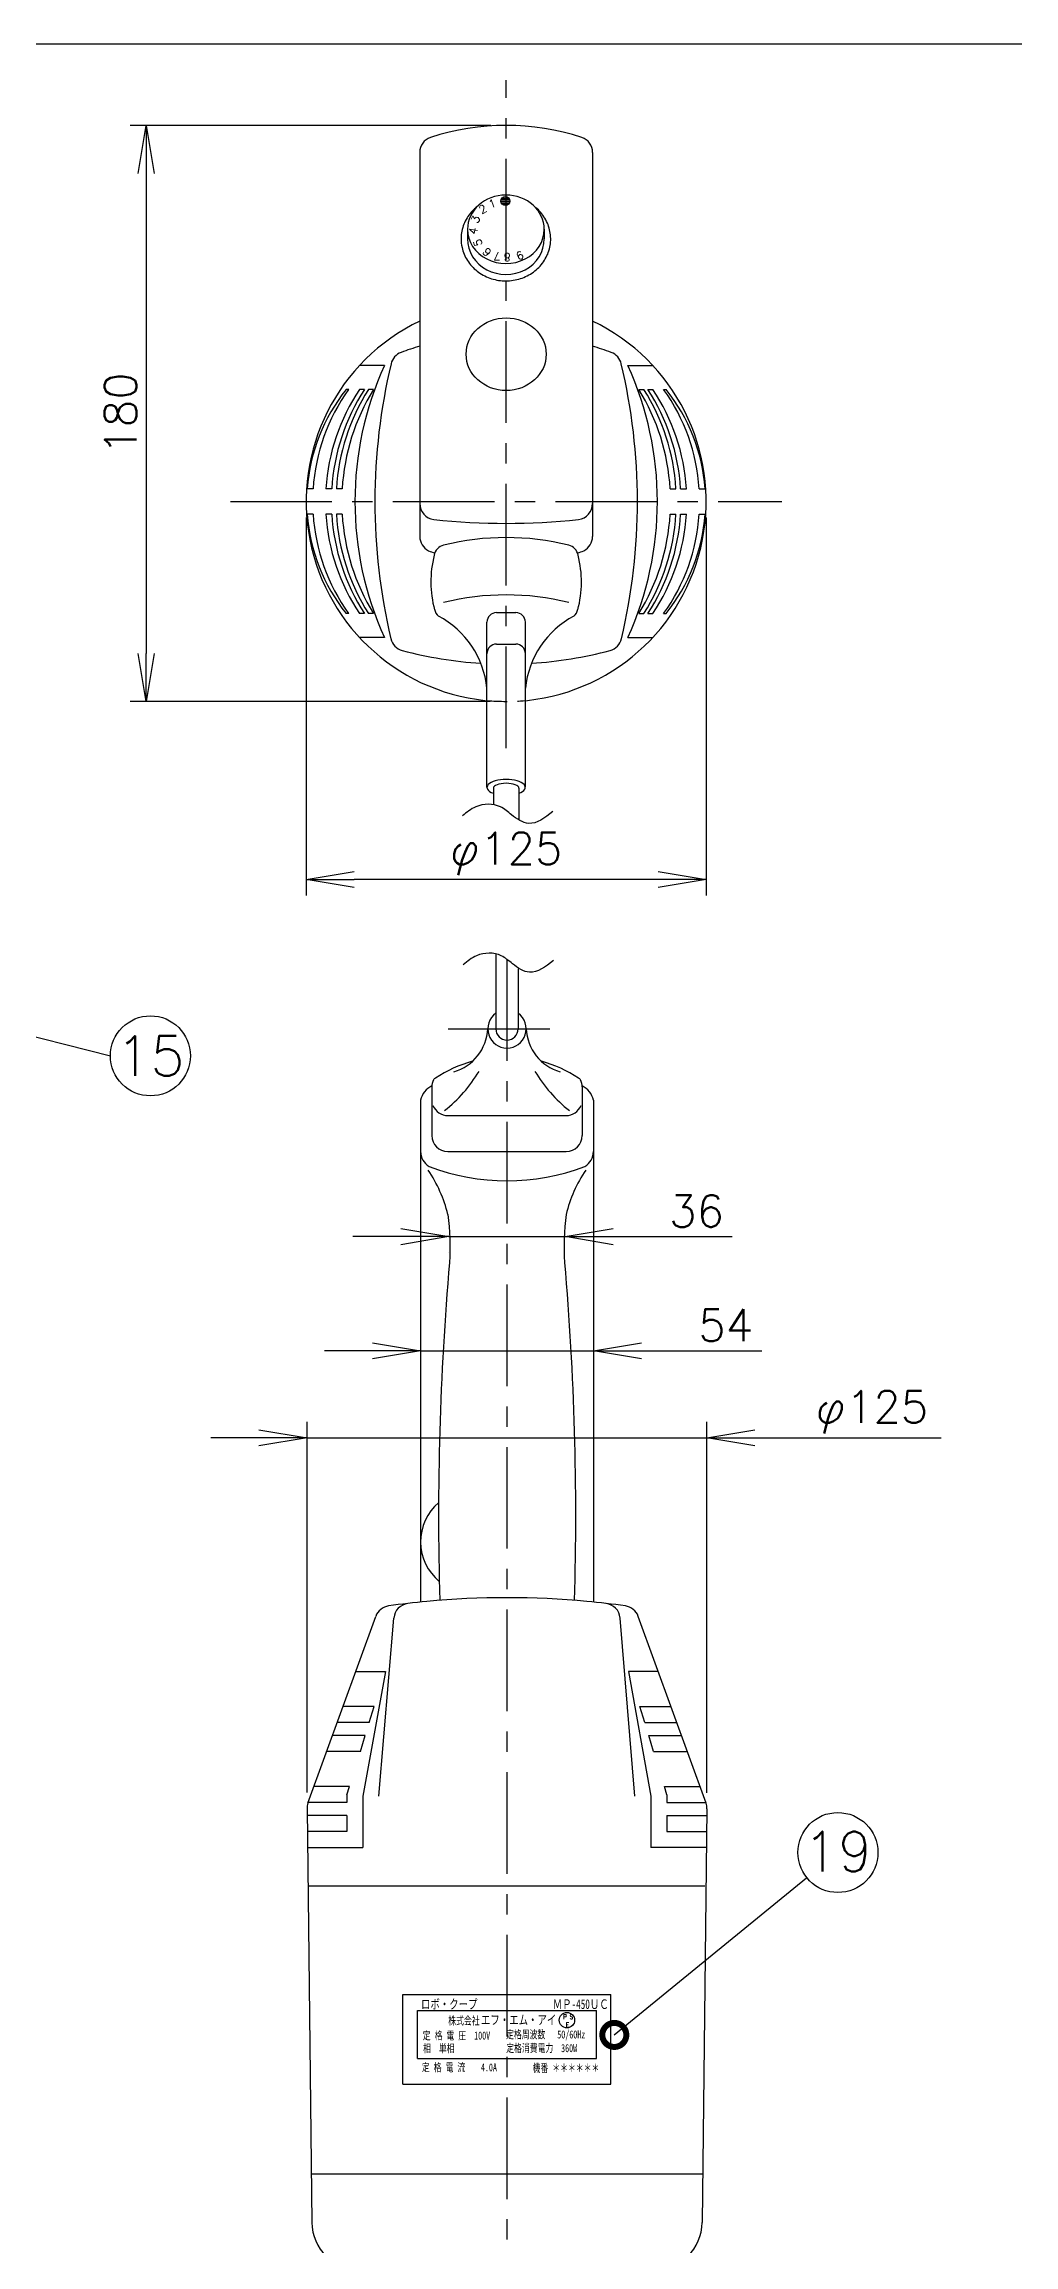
# Model space of a CAD drawing. Extents: x 115 to 2025, y 0 to 1377.
# Drawn here: x 719 to 1022, y 689 to 1377 of the extents above; entities that cross this region are included whole.
import ezdxf
from ezdxf.enums import TextEntityAlignment as Align

# ---------------------------------------------------------------- set-up
doc = ezdxf.new("R2010")
doc.units = 0
doc.header["$PDMODE"] = 3
doc.linetypes.add('CENTER', pattern=[50.8, 31.75, -6.35, 6.35, -6.35])
doc.linetypes.add('HIDDEN', pattern=[9.525, 6.35, -3.175])
doc.layers.get('0').update_dxf_attribs({"linetype": 'CONTINUOUS'})
doc.layers.get('DEFPOINTS').update_dxf_attribs({"linetype": 'CONTINUOUS'})
for name, color, linetype in [('DANMEN', 7, 'CONTINUOUS'), ('KIKI-2D2', 7, 'CONTINUOUS'), ('SIYOU', 7, 'CONTINUOUS'), ('SUNPOU', 7, 'CONTINUOUS'), ('WAKU', 7, 'CONTINUOUS')]:
    doc.layers.add(name, color=color, linetype=linetype)
doc.styles.add('MtXpl__', font='')
doc.styles.get("Standard").update_dxf_attribs({"font": 'romans.shx', "bigfont": 'extfont.shx'})
doc.styles.get('MtXpl__').set_extended_font_data('MS Gothic')
doc.dimstyles.get("Standard").update_dxf_attribs({"dimscale": 5, "dimtxt": 2, "dimasz": 3, "dimexe": 1, "dimexo": 1, "dimgap": 0.6, "dimtad": 3, "dimdec": 0, "dimzin": 0, "dimdsep": 46, "dimtxsty": 'STANDARD', "dimblk1": 'OPEN', "dimblk2": 'OPEN', "dimsah": 1, "dimcen": 1.5, "dimadec": 0, "dimazin": 0, "dimtfac": 1, "dimtdec": 0, "dimtmove": 0, "dimatfit": 0, "dimldrblk": 'DOTSMALL', "dimfxl": 1, "dimtvp": 1, "dimtolj": 1, "dimtzin": 0, "dimarcsym": 0})

# ---------------------------------------------------------------- blocks, each defined once
blk = doc.blocks.new('_OPEN')
at = {"color": 0, "linetype": 'ByBlock'}
for p, q in [((-1, 0.167), (0, 0)), ((0, 0), (-1, -0.167)), ((0, 0), (-1, 0))]:
    blk.add_line(p, q, dxfattribs=at)
blk = doc.blocks.new('*D2')
at = {"layer": 'DEFPOINTS', "color": 0}
for p in [(800.42, 1233.82), (925.42, 1233.82), (800.42, 1115.75)]:
    blk.add_point(p, dxfattribs=at)
at = {"layer": 'SUNPOU', "color": 0, "lineweight": -2}
for p, q in [((800.42, 1228.82), (800.42, 1110.75)), ((925.42, 1228.82), (925.42, 1110.75)), ((910.42, 1115.75), (815.42, 1115.75))]:
    blk.add_line(p, q, dxfattribs=at)
at = {"layer": 'SUNPOU', "color": 0, "lineweight": -2, "xscale": 15, "yscale": 15, "zscale": 15, "rotation": 180}
blk.add_blockref('_OPEN', (800.42, 1115.75), dxfattribs=at)
at = {"layer": 'SUNPOU', "color": 0, "lineweight": -2, "xscale": 15, "yscale": 15, "zscale": 15}
blk.add_blockref('_OPEN', (925.42, 1115.75), dxfattribs=at)
at = {"layer": 'SUNPOU', "color": 0, "insert": (862.92, 1123.75), "char_height": 10, "attachment_point": 5}
blk.add_mtext('\\A1;φ125', dxfattribs=at)
blk = doc.blocks.new('_DotSmall')
at = {"color": 0, "linetype": 'ByBlock', "const_width": 0.5}
blk.add_lwpolyline([(-0.0625, 0, 1), (0.0625, 0, 1)], format="xyb", close=True, dxfattribs=at)
blk = doc.blocks.new('*D3')
at = {"layer": 'DEFPOINTS', "color": 0}
for p in [(863.18, 1351.32), (750.42, 1171.32), (862.92, 1171.32)]:
    blk.add_point(p, dxfattribs=at)
at = {"layer": 'SUNPOU', "color": 0, "lineweight": -2}
for p, q in [((858.18, 1351.32), (745.42, 1351.32)), ((750.42, 1336.32), (750.42, 1186.32)), ((857.92, 1171.32), (745.42, 1171.32))]:
    blk.add_line(p, q, dxfattribs=at)
at = {"layer": 'SUNPOU', "color": 0, "lineweight": -2, "xscale": 15, "yscale": 15, "zscale": 15}
for p, rotation in [((750.42, 1351.32), 90), ((750.42, 1171.32), 270)]:
    blk.add_blockref('_OPEN', p, dxfattribs=dict(at, rotation=rotation))
at = {"layer": 'SUNPOU', "color": 0, "insert": (742.42, 1261.32), "char_height": 10, "attachment_point": 5, "rotation": 90}
blk.add_mtext('\\A1;180', dxfattribs=at)
blk = doc.blocks.new('*D10')
at = {"layer": 'DEFPOINTS', "color": 0}
for p in [(925.67, 941.31), (800.69, 825.46), (925.67, 825.41)]:
    blk.add_point(p, dxfattribs=at)
at = {"layer": 'SUNPOU', "color": 0, "lineweight": -2}
for p, q in [((800.69, 830.46), (800.69, 946.31)), ((925.67, 830.41), (925.67, 946.31)), ((785.69, 941.31), (770.69, 941.31)), ((800.69, 941.31), (925.67, 941.31)), ((940.67, 941.31), (998.81, 941.31))]:
    blk.add_line(p, q, dxfattribs=at)
at = {"layer": 'SUNPOU', "color": 0, "lineweight": -2, "xscale": 15, "yscale": 15, "zscale": 15}
blk.add_blockref('_OPEN', (800.69, 941.31), dxfattribs=at)
at = {"layer": 'SUNPOU', "color": 0, "lineweight": -2, "xscale": 15, "yscale": 15, "zscale": 15, "rotation": 180}
blk.add_blockref('_OPEN', (925.67, 941.31), dxfattribs=at)
at = {"layer": 'SUNPOU', "color": 0, "insert": (977.24, 949.31), "char_height": 10, "attachment_point": 5}
blk.add_mtext('\\A1;φ125', dxfattribs=at)
blk = doc.blocks.new('*D31')
at = {"layer": 'DEFPOINTS', "color": 0}
for p in [(845.04, 1004.13), (881.32, 1004.13), (881.32, 1004.13)]:
    blk.add_point(p, dxfattribs=at)
at = {"layer": 'SUNPOU', "color": 0, "lineweight": -2}
for p, q in [((830.04, 1004.13), (815.04, 1004.13)), ((845.04, 1004.13), (881.32, 1004.13)), ((896.32, 1004.13), (933.51, 1004.13)), ((845.04, 999.13), (845.04, 999.13))]:
    blk.add_line(p, q, dxfattribs=at)
at = {"layer": 'SUNPOU', "color": 0, "lineweight": -2, "xscale": 15, "yscale": 15, "zscale": 15}
blk.add_blockref('_OPEN', (845.04, 1004.13), dxfattribs=at)
at = {"layer": 'SUNPOU', "color": 0, "lineweight": -2, "xscale": 15, "yscale": 15, "zscale": 15, "rotation": 180}
blk.add_blockref('_OPEN', (881.32, 1004.13), dxfattribs=at)
at = {"layer": 'SUNPOU', "color": 0, "insert": (922.42, 1012.13), "char_height": 10, "attachment_point": 5}
blk.add_mtext('\\A1;36', dxfattribs=at)
blk = doc.blocks.new('*D32')
at = {"layer": 'DEFPOINTS', "color": 0}
for p in [(836.18, 968.43), (890.18, 968.43), (890.18, 968.43)]:
    blk.add_point(p, dxfattribs=at)
at = {"layer": 'SUNPOU', "color": 0, "lineweight": -2}
for p, q in [((821.18, 968.43), (806.18, 968.43)), ((836.18, 968.43), (890.18, 968.43)), ((905.18, 968.43), (942.85, 968.43))]:
    blk.add_line(p, q, dxfattribs=at)
at = {"layer": 'SUNPOU', "color": 0, "lineweight": -2, "xscale": 15, "yscale": 15, "zscale": 15}
blk.add_blockref('_OPEN', (836.18, 968.43), dxfattribs=at)
at = {"layer": 'SUNPOU', "color": 0, "lineweight": -2, "xscale": 15, "yscale": 15, "zscale": 15, "rotation": 180}
blk.add_blockref('_OPEN', (890.18, 968.43), dxfattribs=at)
at = {"layer": 'SUNPOU', "color": 0, "insert": (931.51, 976.43), "char_height": 10, "attachment_point": 5}
blk.add_mtext('\\A1;54', dxfattribs=at)

msp = doc.modelspace()

# ---------------------------------------------------------------- linework, layer by layer
at = {"color": 2}
for p, q in [((859.68, 1092.57), (859.68, 1069.04)), ((866.68, 1087.8), (866.68, 1069.04)), ((836.18, 1046.78), (836.18, 908.81)), ((839.68, 1050.92), (839.68, 1035.73)), ((886.68, 1050.92), (886.68, 1035.73)), ((890.18, 1046.78), (890.18, 890.15)), ((844.68, 1041.97), (881.68, 1041.97)), ((844.68, 1030.73), (881.68, 1030.73)), ((836.18, 908.81), (836.18, 890.15)), ((800.99, 827.17), (822.16, 885.5)), ((823.18, 829.31), (827.84, 884.98)), ((903.18, 829.31), (898.52, 884.98)), ((925.37, 827.17), (904.2, 885.5)), ((815.92, 868.31), (825.18, 868.31)), ((825.18, 868.31), (818.18, 829.31)), ((901.18, 868.31), (908.18, 829.31)), ((910.44, 868.31), (901.18, 868.31)), ((821.68, 857.31), (811.93, 857.31)), ((820.14, 852.31), (821.68, 857.31)), ((906.22, 852.31), (904.68, 857.31)), ((904.68, 857.31), (914.43, 857.31)), ((818.9, 848.31), (808.66, 848.31)), ((820.14, 852.31), (810.11, 852.31)), ((817.36, 843.31), (818.9, 848.31)), ((906.22, 852.31), (916.24, 852.31)), ((909, 843.31), (907.46, 848.31)), ((907.46, 848.31), (917.7, 848.31)), ((817.36, 843.31), (806.85, 843.31)), ((909, 843.31), (919.51, 843.31)), ((813.97, 832.31), (802.86, 832.31)), ((813.18, 829.76), (813.97, 832.31)), ((912.39, 832.31), (923.5, 832.31)), ((913.18, 829.76), (912.39, 832.31)), ((800.69, 825.41), (802.18, 696.14)), ((813.18, 827.31), (801.04, 827.31)), ((813.18, 829.76), (813.18, 827.31)), ((818.18, 829.31), (818.18, 813.31)), ((908.18, 829.31), (908.18, 813.31)), ((913.18, 829.76), (913.18, 827.31)), ((913.18, 827.31), (925.32, 827.31)), ((925.67, 825.41), (924.18, 696.14)), ((813.18, 823.31), (800.71, 823.31)), ((813.18, 818.31), (800.77, 818.31)), ((813.18, 823.31), (813.18, 818.31)), ((913.18, 823.31), (913.18, 818.31)), ((913.18, 823.31), (925.64, 823.31)), ((913.18, 818.31), (925.59, 818.31)), ((800.83, 813.31), (818.18, 813.31)), ((925.53, 813.31), (908.18, 813.31)), ((800.97, 801.31), (924.99, 801.31)), ((802.01, 711.31), (924.35, 711.31))]:
    msp.add_line(p, q, dxfattribs=at)
at = {"color": 2, "linetype": 'CENTER'}
msp.add_line((844.78, 1069.04), (881.58, 1069.04), dxfattribs=at)
at = {"color": 2}
for points in [[(844.7, 1011.05, -0.045643), (845.2, 996.07, 0.028702), (842.18, 890.49, 3.383093)], [(881.66, 1011.05, 0.045643), (881.16, 996.07, -0.028702), (884.18, 890.49, -3.383093)]]:
    msp.add_lwpolyline(points, format="xyb", dxfattribs=at)
for centre, radius, start, end in [((863.18, 1069.04), 6, 125.68533, 54.31467), ((842.49, 1069.78), 14.7, 286.12305, 357.12391), ((863.18, 1069.04), 3.5, 180, 0), ((883.86, 1069.78), 14.7, 182.87609, 253.87695), ((844.68, 1050.92), 5, 154.38594, 180), ((841.23, 1052.48), 1.22, 110.10174, 150.55843), ((863.18, 1020), 40.39, 105.46646, 123.629), ((815.44, 1079.18), 45.49, 308.37581, 329.01839), ((910.92, 1079.18), 45.49, 210.98161, 231.62419), ((863.18, 1020), 40.39, 56.371, 74.53354), ((885.13, 1052.48), 1.22, 29.44157, 69.89826), ((881.68, 1050.92), 5, 0, 25.61406), ((842.48, 1045.43), 6.45, 115.77863, 167.87881), ((883.87, 1045.43), 6.45, 12.12119, 64.22137), ((844.68, 1046.97), 5, 202.09939, 270), ((881.68, 1046.97), 5, 270, 337.90061), ((844.68, 1035.73), 5, 180, 270), ((881.68, 1035.73), 5, 270, 0), ((841.7, 1030.77), 5.52, 180.41026, 238.51287), ((804.09, 1001.33), 41.75, 13.46597, 34.43629), ((863.18, 1090.22), 68.62, 249.20385, 290.79615), ((922.26, 1001.33), 41.75, 145.56371, 166.53403), ((884.66, 1030.77), 5.52, 301.48713, 359.58974), ((852.19, 908.81), 16.02, 130.44387, 230.58912), ((826.86, 883.8), 5, 97.93294, 160.054), ((863.18, 623.15), 268.17, 95.3492, 97.93294), ((832.82, 884.56), 5, 96.6238, 175.21302), ((863.18, 623.15), 268.17, 84.6508, 95.3492), ((863.18, 623.15), 268.17, 82.06706, 84.6508), ((893.54, 884.56), 5, 4.78698, 83.3762), ((899.5, 883.8), 5, 19.946, 82.06706), ((805.69, 825.46), 5, 160.054, 180.66108), ((920.67, 825.46), 5, 359.33892, 19.946), ((817.18, 696.31), 15, 180.66108, 270), ((909.18, 696.31), 15, 270, 359.33892)]:
    msp.add_arc(centre, radius, start, end, dxfattribs=at)
at = {"layer": 'DANMEN', "color": 2, "linetype": 'CENTER'}
for p, q in [((862.92, 1156.77), (862.92, 1365.41)), ((776.75, 1233.82), (949.09, 1233.82)), ((863.18, 1090.81), (863.18, 157.91))]:
    msp.add_line(p, q, dxfattribs=at)
at = {"layer": 'KIKI-2D2', "color": 3}
for p, q in [((835.92, 1342.88), (835.92, 1290.18)), ((889.92, 1342.88), (889.92, 1290.18))]:
    msp.add_line(p, q, dxfattribs=at)
at = {"layer": 'KIKI-2D2', "color": 2}
for p, q in [((850.84, 1318.86), (850.84, 1315.87)), ((862.92, 1314.55), (862.92, 1319.07)), ((874.84, 1318.86), (874.84, 1315.87)), ((835.92, 1290.18), (835.92, 1222.88)), ((889.92, 1290.18), (889.92, 1222.88)), ((824.92, 1276.32), (817.1, 1276.32)), ((900.92, 1276.32), (908.75, 1276.32)), ((859.92, 1199.11), (865.92, 1199.11)), ((824.92, 1191.32), (817.1, 1191.32)), ((856.92, 1144.5), (856.92, 1196.11)), ((868.92, 1144.68), (868.92, 1196.11)), ((900.92, 1191.32), (908.75, 1191.32)), ((859.92, 1189.27), (865.92, 1189.27)), ((858.92, 1144.28), (858.92, 1139.1)), ((866.92, 1144.28), (866.92, 1134.32))]:
    msp.add_line(p, q, dxfattribs=at)
at = {"layer": 'KIKI-2D2', "color": 4}
for p, q in [((813.71, 1268.82), (812.92, 1268.82)), ((818.65, 1268.82), (817.1, 1268.82)), ((821.42, 1268.82), (819.88, 1268.82)), ((904.42, 1268.82), (905.96, 1268.82)), ((907.2, 1268.82), (908.74, 1268.82)), ((912.13, 1268.82), (912.92, 1268.82)), ((802.6, 1237.82), (800.78, 1237.82)), ((808.41, 1237.82), (806.59, 1237.82)), ((811.67, 1237.82), (809.86, 1237.82)), ((914.17, 1237.82), (915.99, 1237.82)), ((917.44, 1237.82), (919.25, 1237.82)), ((923.24, 1237.82), (925.06, 1237.82)), ((802.6, 1229.82), (800.78, 1229.82)), ((808.41, 1229.82), (806.59, 1229.82)), ((811.67, 1229.82), (809.86, 1229.82)), ((914.17, 1229.82), (915.99, 1229.82)), ((917.44, 1229.82), (919.25, 1229.82)), ((923.24, 1229.82), (925.06, 1229.82)), ((813.71, 1198.82), (812.92, 1198.82)), ((818.65, 1198.82), (817.1, 1198.82)), ((821.42, 1198.82), (819.88, 1198.82)), ((904.42, 1198.82), (905.96, 1198.82)), ((907.2, 1198.82), (908.74, 1198.82)), ((912.13, 1198.82), (912.92, 1198.82))]:
    msp.add_line(p, q, dxfattribs=at)
at = {"layer": 'KIKI-2D2', "color": 3}
for centre, radius, start, end in [((862.92, 1274.12), 77.19, 72.14655, 107.85345), ((840.92, 1342.88), 5, 109.47122, 180), ((884.92, 1342.88), 5, 0, 70.52878), ((862.92, 1233.82), 62.5, 115.59455, 266.33056), ((862.92, 1233.82), 62.5, 273.66944, 64.40545)]:
    msp.add_arc(centre, radius, start, end, dxfattribs=at)
at = {"layer": 'KIKI-2D2', "color": 2}
for centre, radius, start, end in [((831.82, 1275.7), 5, 110.45704, 166.62678), ((862.92, 1192.33), 93.99, 106.69455, 110.45704), ((862.92, 1192.33), 93.99, 69.54296, 73.30545), ((894.02, 1275.7), 5, 13.37322, 69.54296), ((917.84, 1233.82), 102.18, 155.42171, 204.57829), ((1008.3, 1233.75), 186.4, 166.62678, 193.27072), ((717.54, 1233.75), 186.4, 346.72928, 13.37322), ((808, 1233.82), 102.18, 335.42171, 24.57829), ((840.92, 1233.16), 5, 180, 263.30763), ((884.92, 1233.16), 5, 276.69237, 360), ((862.92, 1439.48), 212.49, 263.89916, 276.10084), ((840.92, 1222.88), 5, 180, 242.8683), ((867.19, 1292.44), 79.33, 248.90867, 250.42972), ((844.46, 1216.21), 4.13, 105.25373, 168.80078), ((862.92, 1140.56), 81.99, 76.2107, 103.7893), ((881.38, 1216.21), 4.13, 11.19922, 74.74627), ((858.66, 1292.44), 79.33, 289.57028, 291.09133), ((884.92, 1222.88), 5, 297.1317, 0), ((873.83, 1208.73), 34.43, 166.08, 194.72753), ((852.01, 1208.73), 34.43, 345.27247, 13.92), ((862.92, 1122.64), 81.99, 76.2107, 103.7893), ((844.43, 1201.07), 4.04, 193.4919, 229.29263), ((828.07, 1172.44), 29.02, 6.04766, 61.76742), ((859.92, 1196.11), 3, 90, 180), ((865.92, 1196.11), 3, 0, 90), ((897.78, 1172.44), 29.02, 118.23258, 173.95234), ((881.41, 1201.07), 4.04, 310.70737, 346.5081), ((831.75, 1192.11), 5, 193.27072, 255.1248), ((831.75, 1192.11), 5, 193.27072, 255.1248), ((894.1, 1192.11), 5, 284.8752, 346.72928), ((862.92, 1309.48), 126.44, 255.1248, 266.39897), ((859.92, 1186.27), 3, 90, 180), ((865.92, 1186.27), 3, 0, 90), ((862.92, 1309.48), 126.44, 273.60103, 284.8752)]:
    msp.add_arc(centre, radius, start, end, dxfattribs=at)
at = {"layer": 'KIKI-2D2', "color": 4}
for centre, radius, start, end in [((856.66, 1233.82), 56.02, 141.33216, 175.90524), ((862.56, 1233.82), 60.1, 144.38016, 176.18354), ((869.35, 1233.82), 62.89, 146.18349, 176.3533), ((872.56, 1233.82), 64.28, 147.00917, 176.43223), ((875.19, 1233.82), 65.45, 147.67235, 176.49616), ((878.55, 1233.82), 66.99, 148.50455, 176.57704), ((847.3, 1233.82), 66.99, 3.42296, 31.49545), ((850.66, 1233.82), 65.45, 3.50384, 32.32765), ((853.28, 1233.82), 64.28, 3.56777, 32.99083), ((856.49, 1233.82), 62.89, 3.6467, 33.81651), ((863.28, 1233.82), 60.1, 3.81646, 35.61984), ((869.18, 1233.82), 56.02, 4.09476, 38.66784), ((856.66, 1233.82), 56.02, 184.09476, 218.66784), ((862.56, 1233.82), 60.1, 183.81646, 215.61984), ((869.35, 1233.82), 62.89, 183.6467, 213.81651), ((872.56, 1233.82), 64.28, 183.56777, 212.99083), ((875.19, 1233.82), 65.45, 183.50384, 212.32765), ((878.55, 1233.82), 66.99, 183.42296, 211.49545), ((847.3, 1233.82), 66.99, 328.50455, 356.57704), ((850.66, 1233.82), 65.45, 327.67235, 356.49616), ((853.28, 1233.82), 64.28, 327.00917, 356.43223), ((856.49, 1233.82), 62.89, 326.18349, 356.3533), ((863.28, 1233.82), 60.1, 324.38016, 356.18354), ((869.18, 1233.82), 56.02, 321.33216, 355.90524)]:
    msp.add_arc(centre, radius, start, end, dxfattribs=at)
at = {"layer": 'KIKI-2D2', "color": 2, "linetype": 'HIDDEN'}
msp.add_arc((862.92, 1233.87), 62.5, 264.49112, 275.50888, dxfattribs=at)
at = {"layer": 'KIKI-2D2', "color": 2}
for centre, major_axis, ratio, start_param, end_param in [((862.84, 1318.86), (-12, 0), 0.889908, 3.141593, 6.283185), ((862.84, 1318.86), (-12, 0), 0.889908, 0, 3.141593), ((862.84, 1315.87), (-12, 0), 0.927562, 0, 3.141593), ((862.92, 1144.5), (-6, 0), 0.411762, 2.300524, 7.124254), ((862.92, 1144.28), (-4, 0), 0.373597, 3.141593, 6.283185)]:
    msp.add_ellipse(centre, major_axis=major_axis, ratio=ratio, start_param=start_param, end_param=end_param, dxfattribs=at)
msp.add_ellipse((862.92, 1279.84), major_axis=(-12.5, 0), ratio=0.908046, dxfattribs=at)
for points, knots in [([(853.86, 1325.95), (853.49, 1325.66), (853.13, 1325.35), (851.71, 1323.98), (850.82, 1322.76), (849.49, 1320.11), (849.07, 1318.68), (848.86, 1316.77), (848.84, 1316.32), (848.84, 1315.87), (848.84, 1314.98), (848.93, 1314.08), (849.45, 1311.76), (850.02, 1310.38), (851.62, 1307.87), (852.65, 1306.75), (855.01, 1304.88), (856.36, 1304.14), (859.23, 1303.1), (860.75, 1302.81), (863.82, 1302.7), (865.36, 1302.88), (868.31, 1303.7), (869.71, 1304.34), (872.22, 1306.02), (873.34, 1307.06), (875.14, 1309.44), (875.83, 1310.78), (876.71, 1313.59), (876.9, 1315.08), (876.74, 1318.01), (876.39, 1319.47), (875.21, 1322.18), (874.38, 1323.44), (872.88, 1325.05), (872.36, 1325.52), (871.81, 1325.95)], [5.413295, 5.413295, 5.413295, 5.413295, 5.517718, 5.517718, 5.849929, 5.849929, 6.182141, 6.182141, 6.283185, 6.283185, 6.283185, 6.485521, 6.485521, 6.817732, 6.817732, 7.149943, 7.149943, 7.482155, 7.482155, 7.814366, 7.814366, 8.146578, 8.146578, 8.478789, 8.478789, 8.811, 8.811, 9.143212, 9.143212, 9.475423, 9.475423, 9.807635, 9.807635, 10.139846, 10.139846, 10.294606, 10.294606, 10.294606, 10.294606]), ([(877.48, 1136.93), (875.01, 1134.99), (870.77, 1131.67), (864.9, 1135.52), (860.53, 1139.54), (853.85, 1139.41), (850.57, 1136.67), (849.26, 1135.59)], [0, 0, 0, 0, 8.364327, 14.338639, 18.648489, 26.328813, 31.377652, 31.377652, 31.377652, 31.377652]), ([(877.74, 1090.4), (875.26, 1088.46), (871.02, 1085.14), (865.16, 1088.99), (860.79, 1093.02), (854.11, 1092.89), (850.82, 1090.15), (849.52, 1089.06)], [0, 0, 0, 0, 8.364327, 14.338639, 18.648489, 26.328813, 31.377652, 31.377652, 31.377652, 31.377652])]:
    msp.add_open_spline(points, degree=3, knots=knots, dxfattribs=at)
at = {"layer": 'SIYOU', "color": 250}
for p, q in [((830.68, 767.31), (895.68, 767.31)), ((830.68, 739.31), (830.68, 767.31)), ((895.68, 739.31), (895.68, 767.31)), ((835.18, 762.31), (891.18, 762.31)), ((835.18, 747.31), (835.18, 762.31)), ((891.18, 747.31), (891.18, 762.31)), ((835.18, 747.31), (891.18, 747.31)), ((830.68, 739.31), (895.68, 739.31))]:
    msp.add_line(p, q, dxfattribs=at)
msp.add_circle((881.91, 759.34), 2.41, dxfattribs=at)
at = {"layer": 'SUNPOU', "color": 4}
for p, q in [((861.31, 1327.67), (864.1, 1327.67)), ((861.4, 1328.17), (864.01, 1328.17)), ((861.65, 1328.59), (863.76, 1328.59)), ((861.4, 1327.17), (864.01, 1327.17)), ((861.73, 1326.67), (863.68, 1326.67))]:
    msp.add_line(p, q, dxfattribs=at)
msp.add_circle((862.7, 1327.67), 1.4, dxfattribs=at)
at = {"layer": 'SUNPOU'}
for centre in [(751.77, 1060.62), (966.58, 811.71)]:
    msp.add_circle(centre, 12.5, dxfattribs=at)
at = {"layer": 'WAKU', "color": 6}
msp.add_line((2025, 1376.75), (115, 1376.75), dxfattribs=at)

# ---------------------------------------------------------------- texts
at = {"layer": 'SIYOU', "color": 250, "style": 'MtXpl__', "width": 0.7}
for s, height, p in [('ロボ・クープ\u3000\u3000\u3000\u3000\u3000\u3000\u3000\u3000ＭＰ-450ＵＣ', 3, (836.32, 762.84)), ('株式会社 ', 2.5, (844.83, 757.93)), ('エフ・エム・アイ', 3, (855.06, 757.93)), ('定格周波数   50/60Hz', 2.5, (862.9, 753.62)), ('定 格 電 圧  100V', 2.5, (836.87, 753.27)), ('相\u3000単相', 2.5, (836.96, 749.29)), ('定格消費電力\u3000360W', 2.5, (862.94, 749.35)), ('定 格 電 流\u3000\u30004.0A', 2.5, (836.59, 743.33)), ('機番 ＊＊＊＊＊＊', 2.5, (871.18, 743.14))]:
    msp.add_text(s, height=height, dxfattribs=at).set_placement(p)
at = {"layer": 'SIYOU', "color": 250, "width": 0.7}
for s, p in [('P S', (880.72, 759.63)), (' E', (880.72, 757.13))]:
    msp.add_text(s, height=1.5, dxfattribs=at).set_placement(p)
at = {"layer": 'SUNPOU', "color": 4}
for s, rotation, p in [('1', 18.42245, (857.92, 1325.38)), ('3', 66.78628, (854.08, 1320.55)), ('2', 28.4253, (855.24, 1323.56)), ('4', 80.53073, (853.74, 1317.1)), ('5', 106.12465, (855.58, 1314)), ('6', 133.65711, (858.57, 1311.82)), ('7', 177.88048, (861.21, 1311.7)), ('8', 180, (864.31, 1311.36)), ('9', 204.59719, (867.66, 1312.23))]:
    msp.add_text(s, height=2.5, rotation=rotation, dxfattribs=at).set_placement(p)
at = {"layer": 'SUNPOU'}
for s, p in [('15', (751.77, 1060.62)), ('19', (966.58, 812.05))]:
    msp.add_text(s, height=12.5, dxfattribs=at).set_placement(p, align=Align.MIDDLE)

# ---------------------------------------------------------------- dimensions: what is measured, and where the dimension line sits
dim = msp.add_linear_dim(base=(750.42, 1171.32), p1=(863.18, 1351.32), p2=(862.92, 1171.32), angle=270, dimstyle='STANDARD', override={"dimtol": 0, "dimlim": 0, "dimtp": 0, "dimtm": 0, "dimtfac": 1, "dimtdec": 0, "dimtolj": 1, "dimtzin": 0}, dxfattribs=at)
dim.commit()
dim.dimension.update_dxf_attribs({"geometry": '*D3', "text_midpoint": (742.42, 1261.32)})
dim = msp.add_linear_dim(base=(800.42, 1115.75), p1=(925.42, 1233.82), p2=(800.42, 1233.82), text='φ<>', dimstyle='STANDARD', dxfattribs=at)
dim.commit()
dim.dimension.update_dxf_attribs({"geometry": '*D2', "text_midpoint": (862.92, 1123.75)})
for base, p1, p2, picture, middle in [((881.32, 1004.13), (845.04, 1004.13), (881.32, 1004.13), '*D31', (922.42, 1004.13)), ((890.18, 968.43), (836.18, 968.43), (890.18, 968.43), '*D32', (931.51, 968.43))]:
    dim = msp.add_linear_dim(base=base, p1=p1, p2=p2, dimstyle='STANDARD', dxfattribs=at)
    dim.commit()
    dim.dimension.update_dxf_attribs({"geometry": picture, "text_midpoint": middle, "dimtype": 160})
dim = msp.add_linear_dim(base=(925.67, 941.31), p1=(800.69, 825.46), p2=(925.67, 825.41), text='φ<>', dimstyle='STANDARD', override={"dimtol": 0, "dimlim": 0, "dimtp": 0, "dimtm": 0, "dimtfac": 1, "dimtdec": 0, "dimtolj": 1, "dimtzin": 0}, dxfattribs=at)
dim.commit()
dim.dimension.update_dxf_attribs({"geometry": '*D10', "text_midpoint": (977.24, 941.31), "dimtype": 160})

# ---------------------------------------------------------------- leaders
msp.add_leader([(652.82, 1082.52), (739.27, 1060.62)], dimstyle='STANDARD', dxfattribs=at)
msp.add_leader([(896.72, 754.72), (956.73, 803.8)], dimstyle='STANDARD', override={"dimclrd": 256}, dxfattribs=at)

doc.saveas('drawing.dxf')
